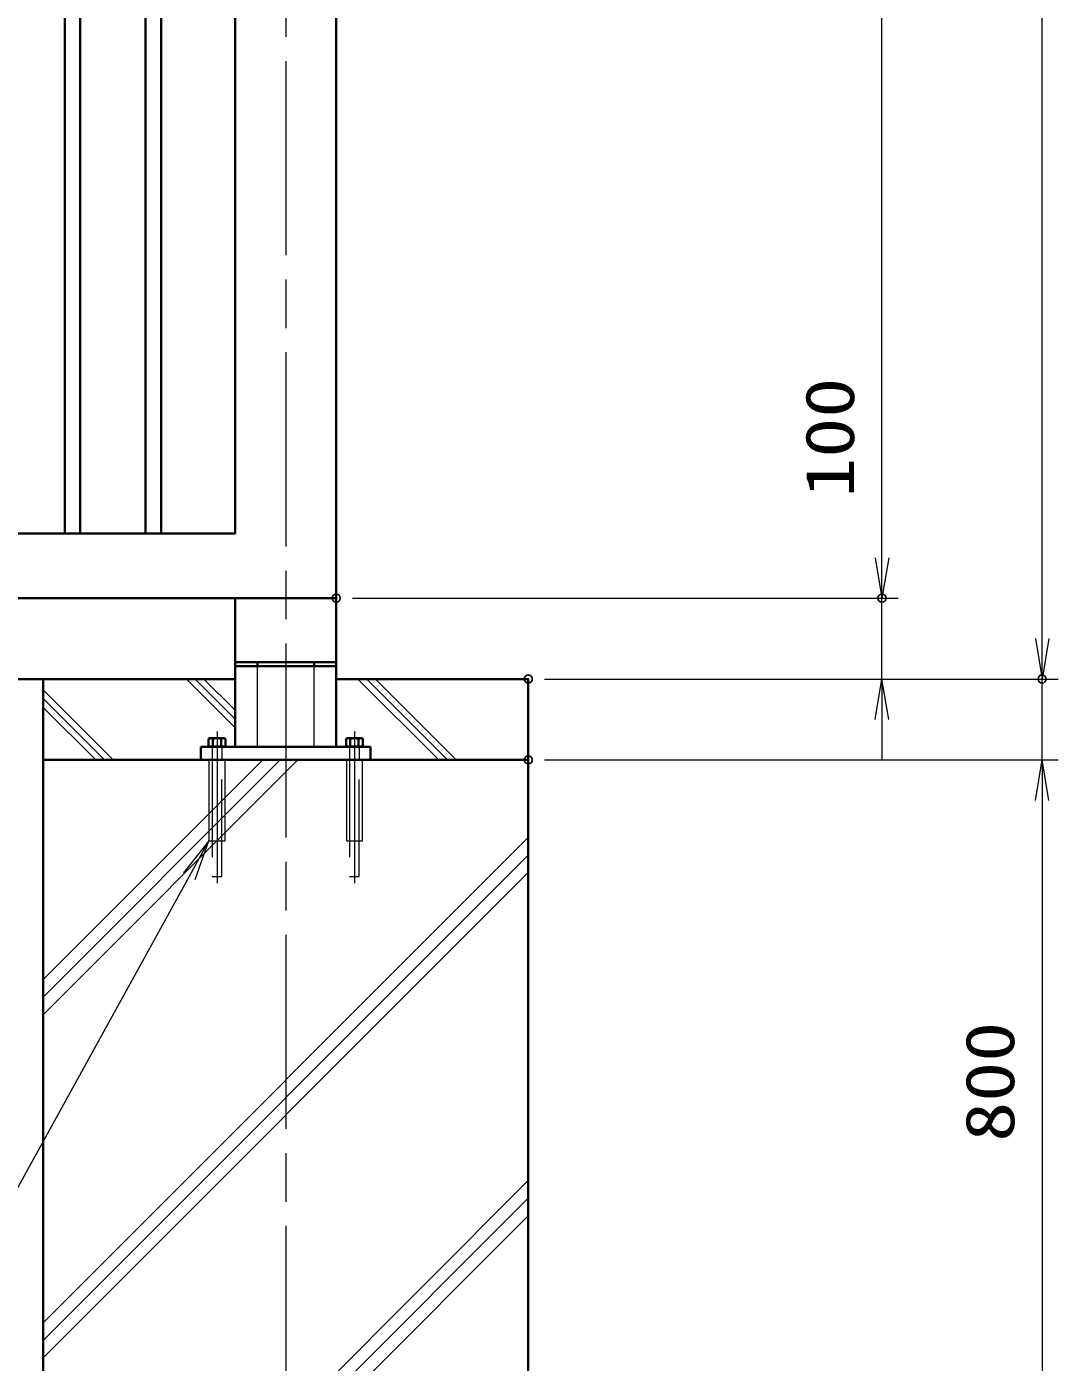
# Model space of a CAD drawing. Units: millimetres at full size. Extents: x -5940 to 5940, y -4200 to 4200.
# Drawn here: x -119 to 1157, y -2273 to -622 of the extents above; entities that cross this region are included whole.
import ezdxf
from ezdxf.enums import TextEntityAlignment as Align

# ---------------------------------------------------------------- set-up
doc = ezdxf.new("R2010")
doc.units = ezdxf.units.MM
doc.header["$LTSCALE"] = 20
doc.header["$PDMODE"] = 32
doc.header["$PDSIZE"] = 10
doc.linetypes.add('DASHED', pattern=[7.5, 6, -1.5])
doc.linetypes.add('USER1', pattern=[18, 12, -1.5, 3, -1.5])
for name, color, linetype, lineweight in [('0-1_外形線', 7, 'Continuous', 35), ('0-2_隠れ線', 140, 'DASHED', 18), ('0-3_軸線', 200, 'USER1', 15), ('0-5_細線', 2, 'Continuous', 35), ('0-6_寸法線', 4, 'Continuous', 18), ('0-7_0', 7, 'Continuous', 18), ('0-E_ハッチング', 253, 'Continuous', 13)]:
    doc.layers.add(name, color=color, linetype=linetype, lineweight=lineweight)
doc.layers.add('0-8_Defpoints', color=7, linetype='Continuous')
doc.styles.add('ＭＳ ゴシック', font='')
doc.styles.get('ＭＳ ゴシック').set_extended_font_data('MS Gothic')

# ---------------------------------------------------------------- blocks, each defined once
blk = doc.blocks.new('_Open')
at = {"layer": '0-7_0'}
blk.add_line((-20, 3.333), (0, 0), dxfattribs=at)
blk.add_lwpolyline([(-20, -3.333), (0, 0), (-20, 0)], dxfattribs=at)
blk = doc.blocks.new('PROFSP005ACXU6')
at = {"layer": '0-1_外形線'}
for p, q in [((12, 166), (12, 0)), ((199.9, 103.9), (12, 103.9)), ((12, -166), (12, 0)), ((216, 0), (216, 180)), ((199.9, -103.9), (12, -103.9))]:
    blk.add_line(p, q, dxfattribs=at)
for points in [[(108, 207.8), (12, 207.8), (12, 166), (0, 166), (0, 0)], [(108, -207.8), (12, -207.8), (12, -166), (0, -166), (0, 0)], [(216, 180), (199.9, 207.8), (108, 207.8)], [(216, 0), (216, -180), (199.9, -207.8), (108, -207.8)]]:
    blk.add_lwpolyline(points, dxfattribs=at)
for centre, radius, start, end in [((124, 155.9), 92, 325.61587, 34.38413), ((-127.9, 0), 343.9, 342.41211, 17.58789), ((124, -155.9), 92, 325.61587, 34.38413)]:
    blk.add_arc(centre, radius, start, end, dxfattribs=at)
blk = doc.blocks.new('A$C7A822601')
at = {"layer": '0-7_0', "rotation": 90}
blk.add_blockref('PROFSP005ACXU6', (0, 0), dxfattribs=at)
blk = doc.blocks.new('S28')
at = {"layer": '0-6_寸法線'}
for points in [[(-3787947.8, 57432360.4), (-3774265.4, 57432360.4), (-3768397.6, 57442988), (-3767914.2, 57443863.5)], [(-3768251.7, 57442907.5), (-3767914.2, 57443863.5), (-3768543.5, 57443068.6)]]:
    blk.add_lwpolyline(points, dxfattribs=at)
at = {"layer": '0-6_寸法線', "color": 254, "style": 'ＭＳ ゴシック'}
for s, width, p in [('アンカ-ボルト', 0.75, (-3787947.8, 57434857.3)), ('M12×160\u3000ユニクロ', 0.9, (-3788139.8, 57432757.3))]:
    blk.add_text(s, height=1212, dxfattribs=dict(at, width=width)).set_placement(p, align=Align.BOTTOM_LEFT)

msp = doc.modelspace()

# ---------------------------------------------------------------- linework, layer by layer
at = {"layer": '0-1_外形線'}
for p, q in [((263.68, 371.52), (263.68, -1328.48)), ((138.68, 291.52), (138.68, -1248.48)), ((138.68, -1248.48), (-1716.32, -1248.48)), ((263.68, -1328.48), (-1796.32, -1328.48)), ((138.68, -1328.48), (138.68, -1512.48)), ((263.68, -1328.48), (263.68, -1512.48)), ((263.68, -1407.48), (138.68, -1407.48)), ((138.68, -1412.48), (263.68, -1412.48)), ((166.18, -1407.48), (166.18, -1412.48)), ((236.18, -1407.48), (236.18, -1412.48)), ((-3498.82, -1428.48), (138.68, -1428.48)), ((263.68, -1428.48), (501.18, -1428.48)), ((306.18, -1512.48), (96.18, -1512.48)), ((96.18, -1512.48), (96.18, -1528.48)), ((306.18, -1512.48), (306.18, -1528.48)), ((96.18, -1528.48), (306.18, -1528.48))]:
    msp.add_line(p, q, dxfattribs=at)
for points in [[(-53.07, -1248.48), (-72.07, -1248.48), (-72.07, 291.52), (-53.07, 291.52)], [(46.93, -1248.48), (27.93, -1248.48), (27.93, 291.52), (46.93, 291.52)], [(-98.82, -1528.48), (501.18, -1528.48), (501.18, -2328.48), (-98.82, -2328.48)]]:
    msp.add_lwpolyline(points, close=True, dxfattribs=at)
msp.add_lwpolyline([(138.68, -1428.48), (-98.82, -1428.48), (-98.82, -1528.48), (501.18, -1528.48), (501.18, -1428.48), (263.68, -1428.48)], dxfattribs=at)
at = {"layer": '0-2_隠れ線'}
for p, q in [((166.18, -1512.48), (166.18, -1412.48)), ((236.18, -1512.48), (236.18, -1412.48)), ((110.18, -1512.48), (110.18, -1528.48)), ((122.18, -1512.48), (122.18, -1528.48)), ((280.18, -1512.48), (280.18, -1528.48)), ((292.18, -1512.48), (292.18, -1528.48)), ((110.18, -1528.48), (110.18, -1672.48)), ((122.18, -1672.48), (122.18, -1528.48)), ((276.18, -1528.48), (276.18, -1628.48)), ((292.18, -1672.48), (292.18, -1528.48)), ((296.18, -1628.48), (296.18, -1528.48)), ((276.18, -1628.48), (296.18, -1628.48)), ((110.18, -1672.48), (122.18, -1672.48))]:
    msp.add_line(p, q, dxfattribs=at)
for points in [[(106.18, -1528.48), (106.18, -1628.48), (126.18, -1628.48), (126.18, -1528.48)], [(280.18, -1528.48), (280.18, -1672.48), (292.18, -1672.48)]]:
    msp.add_lwpolyline(points, dxfattribs=at)
at = {"layer": '0-3_軸線'}
for p, q in [((201.18, 415.44), (201.18, -2467.84)), ((116.18, -1493.14), (116.18, -1681.02)), ((286.18, -1493.14), (286.18, -1681.02))]:
    msp.add_line(p, q, dxfattribs=at)
at = {"layer": '0-6_寸法線'}
for p, q in [((938.67, -1328.48), (938.67, 371.52)), ((1136.76, -1428.48), (1136.76, 371.52)), ((938.67, -1278.48), (938.67, -1228.48)), ((283.68, -1328.48), (958.67, -1328.48)), ((283.68, -1328.48), (958.67, -1328.48)), ((938.67, -1428.48), (938.67, -1328.48)), ((1136.76, -1378.48), (1136.76, -1328.48)), ((521.18, -1428.48), (958.67, -1428.48)), ((521.18, -1428.48), (1156.76, -1428.48)), ((521.18, -1428.48), (1156.76, -1428.48)), ((1136.76, -1528.48), (1136.76, -1428.48)), ((938.67, -1478.48), (938.67, -1528.48)), ((521.18, -1528.48), (1156.76, -1528.48)), ((521.18, -1528.48), (1156.76, -1528.48)), ((1136.76, -1528.48), (1136.76, -2328.48)), ((1136.76, -1578.48), (1136.76, -1628.48))]:
    msp.add_line(p, q, dxfattribs=at)
at = {"layer": '0-8_Defpoints'}
for p in [(263.68, -1328.48), (938.67, -1328.48), (501.18, -1428.48), (1136.76, -1428.48), (501.18, -1528.48)]:
    msp.add_point(p, dxfattribs=at)
at = {"layer": '0-E_ハッチング'}
for p, q in [((138.68, -1488.86), (78.31, -1428.48)), ((138.68, -1477.98), (89.18, -1428.48)), ((138.68, -1467.11), (100.06, -1428.48)), ((390.44, -1528.48), (290.44, -1428.48)), ((401.31, -1528.48), (301.31, -1428.48)), ((412.19, -1528.48), (312.19, -1428.48)), ((-12.07, -1528.48), (-98.82, -1441.74)), ((-22.95, -1528.48), (-98.82, -1452.61)), ((-33.82, -1528.48), (-98.82, -1463.49)), ((-98.82, -1800), (172.7, -1528.48)), ((-98.82, -1821.75), (194.45, -1528.48)), ((-98.82, -1843.5), (216.2, -1528.48)), ((-98.82, -2224.26), (501.18, -1624.26)), ((-98.82, -2246.01), (501.18, -1646.01)), ((-98.82, -2267.76), (501.18, -1667.76)), ((221.23, -2328.48), (501.18, -2048.53)), ((242.98, -2328.48), (501.18, -2070.28)), ((264.73, -2328.48), (501.18, -2092.03))]:
    msp.add_line(p, q, dxfattribs=at)

# ---------------------------------------------------------------- block references
at = {"layer": '0-5_細線', "xscale": 0.05, "yscale": 0.05}
for p in [(116.18, -1512.48), (286.18, -1512.48)]:
    msp.add_blockref('A$C7A822601', p, dxfattribs=at)
at = {"layer": '0-6_寸法線', "xscale": 2.5, "yscale": 2.5}
for p, rotation in [((938.67, -1328.48), 270), ((938.67, -1328.48), 270), ((1136.76, -1428.48), 270), ((1136.76, -1428.48), 270), ((938.67, -1428.48), 90), ((1136.76, -1528.48), 90), ((1136.76, -1528.48), 90)]:
    msp.add_blockref('_Open', p, dxfattribs=dict(at, rotation=rotation))
at = {"layer": '0-6_寸法線', "xscale": 0.05, "yscale": 0.05}
msp.add_blockref('S28', (188501.9, -2873821.65), dxfattribs=at)

# ---------------------------------------------------------------- texts
at = {"layer": '0-6_寸法線', "color": 254, "style": 'ＭＳ ゴシック', "width": 1.2}
for s, p in [('100', (922.33, -1204.27)), ('800', (1120.42, -2000.48))]:
    msp.add_text(s, height=60.56, rotation=90, dxfattribs=at).set_placement(p, align=Align.BOTTOM_LEFT)

doc.saveas('drawing.dxf')
